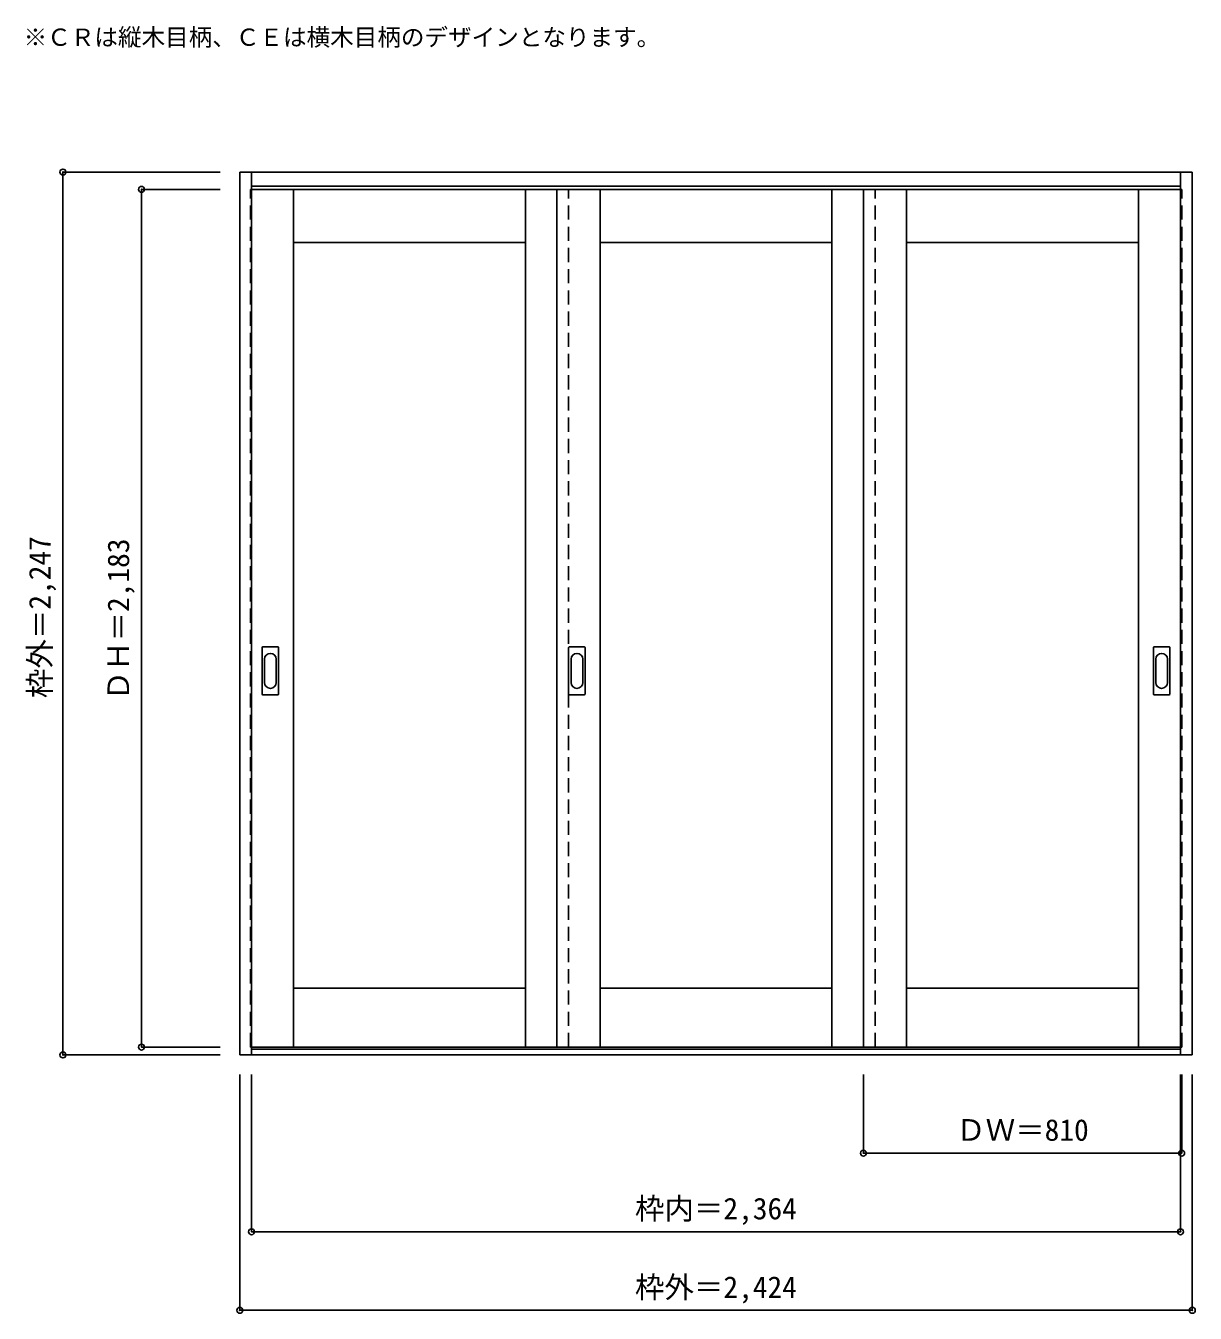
# Model space of a CAD drawing. Units: millimetres, scale not verified. Extents: x -1568 to 1408, y -1465 to 1812.
import ezdxf
from ezdxf.enums import TextEntityAlignment as Align

# ---------------------------------------------------------------- set-up
doc = ezdxf.new("R2010")
doc.units = ezdxf.units.MM
doc.header["$LTSCALE"] = 30
doc.header["$PDMODE"] = 32
doc.header["$PDSIZE"] = 15
doc.linetypes.add('DASHED1', pattern=[1.8, 1.2, -0.6])
for name, color, linetype in [('0-0', 3, 'Continuous'), ('0-1_寸法', 7, 'Continuous'), ('0-2_文字', 7, 'Continuous')]:
    doc.layers.add(name, color=color, linetype=linetype)
doc.styles.add('ＭＳ ゴシック', font='')
doc.styles.get('ＭＳ ゴシック').set_extended_font_data('MS Gothic')

msp = doc.modelspace()

# ---------------------------------------------------------------- linework, layer by layer
at = {"layer": '0-0'}
for p, q in [((-1023.17, 1439.16), (1400.83, 1439.16)), ((-1023.17, -807.84), (-1023.17, 1439.16)), ((-993.17, -807.84), (-993.17, 1439.16)), ((1370.83, -807.84), (1370.83, 1439.16)), ((1400.83, -807.84), (1400.83, 1439.16)), ((-993.17, 1403.16), (1370.83, 1403.16)), ((-993.17, 1395.16), (1370.83, 1395.16)), ((-886.17, -787.84), (-886.17, 1395.16)), ((-296.17, -787.84), (-296.17, 1395.16)), ((-216.17, 1395.16), (-216.17, -787.84)), ((-106.17, -787.84), (-106.17, 1395.16)), ((483.83, -787.84), (483.83, 1395.16)), ((563.83, -787.84), (563.83, 1395.16)), ((673.83, -787.84), (673.83, 1395.16)), ((1263.83, -787.84), (1263.83, 1395.16)), ((-886.17, 1260.16), (-296.17, 1260.16)), ((-106.17, 1260.16), (483.83, 1260.16)), ((673.83, 1260.16), (1263.83, 1260.16)), ((-925.67, 230.66), (-964.67, 230.66)), ((-145.67, 230.66), (-184.67, 230.66)), ((1342.33, 230.66), (1303.33, 230.66)), ((-966.17, 110.16), (-966.17, 229.16)), ((-924.17, 110.16), (-924.17, 229.16)), ((-186.17, 110.16), (-186.17, 229.16)), ((-144.17, 110.16), (-144.17, 229.16)), ((1301.83, 110.16), (1301.83, 229.16)), ((1343.83, 110.16), (1343.83, 229.16)), ((-964.67, 108.66), (-925.67, 108.66)), ((-184.67, 108.66), (-145.67, 108.66)), ((1303.33, 108.66), (1342.33, 108.66)), ((-886.17, -637.84), (-296.17, -637.84)), ((-106.17, -637.84), (483.83, -637.84)), ((673.83, -637.84), (1263.83, -637.84)), ((1400.83, -807.84), (-1023.17, -807.84)), ((-993.17, -787.84), (1370.83, -787.84)), ((1370.83, -792.84), (-993.17, -792.84))]:
    msp.add_line(p, q, dxfattribs=at)
at = {"layer": '0-0', "color": 4, "linetype": 'DASHED1'}
for p, q in [((-996.17, -787.84), (-996.17, 1395.16)), ((-996.17, 1395.16), (-993.17, 1395.16)), ((-186.17, -787.84), (-186.17, 1395.16)), ((593.83, -787.84), (593.83, 1395.16)), ((-993.17, -787.84), (-996.17, -787.84)), ((1370.83, -787.84), (1373.83, -787.84))]:
    msp.add_line(p, q, dxfattribs=at)
at = {"layer": '0-0', "color": 7}
for p, q in [((-960.17, 199.26), (-960.17, 140.06)), ((-930.17, 140.06), (-930.17, 199.26)), ((-180.17, 199.26), (-180.17, 140.06)), ((-150.17, 140.06), (-150.17, 199.26)), ((1307.83, 199.26), (1307.83, 140.06)), ((1337.83, 140.06), (1337.83, 199.26))]:
    msp.add_line(p, q, dxfattribs=at)
at = {"layer": '0-0', "color": 4, "linetype": 'DASHED1'}
msp.add_lwpolyline([(1373.83, -787.84), (1373.83, 1395.16), (1370.83, 1395.16)], dxfattribs=at)
at = {"layer": '0-0'}
for centre, start, end in [((-964.67, 229.16), 90, 180), ((-925.67, 229.16), 0, 90), ((-184.67, 229.16), 90, 180), ((-145.67, 229.16), 0, 90), ((1303.33, 229.16), 90, 180), ((1342.33, 229.16), 0, 90), ((-964.67, 110.16), 180, 270), ((-925.67, 110.16), 270, 0), ((-184.67, 110.16), 180, 270), ((-145.67, 110.16), 270, 0), ((1303.33, 110.16), 180, 270), ((1342.33, 110.16), 270, 0)]:
    msp.add_arc(centre, 1.5, start, end, dxfattribs=at)
at = {"layer": '0-0', "color": 7}
for centre, start, end in [((-945.17, 199.26), 0, 180), ((-165.17, 199.26), 0, 180), ((1322.83, 199.26), 0, 180), ((-945.17, 140.06), 180, 0), ((-165.17, 140.06), 180, 0), ((1322.83, 140.06), 180, 0)]:
    msp.add_arc(centre, 15, start, end, dxfattribs=at)
at = {"layer": '0-1_寸法', "color": 4}
for p, q in [((-1473.17, 1439.16), (-1073.17, 1439.16)), ((-1473.17, 1439.16), (-1473.17, -807.84)), ((-1273.17, 1395.16), (-1273.17, -787.84)), ((-1273.17, 1395.16), (-1073.17, 1395.16)), ((-1473.17, -807.84), (-1073.17, -807.84)), ((-1273.17, -787.84), (-1073.17, -787.84)), ((-1023.17, -1457.84), (-1023.17, -857.84)), ((-993.17, -1257.84), (-993.17, -857.84)), ((563.83, -1057.84), (563.83, -857.84)), ((1373.83, -1057.84), (1373.83, -857.84)), ((1373.83, -1057.84), (563.83, -1057.84))]:
    msp.add_line(p, q, dxfattribs=at)
for points in [[(-1023.17, -1457.84), (1400.83, -1457.84), (1400.83, -857.84)], [(-993.17, -1257.84), (1370.83, -1257.84), (1370.83, -857.84)]]:
    msp.add_lwpolyline(points, dxfattribs=at)
at = {"layer": '0-1_寸法'}
for p in [(-1473.17, 1439.16), (-1273.17, 1395.16), (-1273.17, -787.84), (-1473.17, -807.84), (563.83, -1057.84), (1373.83, -1057.84), (-993.17, -1257.84), (1370.83, -1257.84), (-1023.17, -1457.84), (1400.83, -1457.84)]:
    msp.add_point(p, dxfattribs=at)

# ---------------------------------------------------------------- texts
at = {"layer": '0-1_寸法', "style": 'ＭＳ ゴシック'}
for s, p in [('枠外＝2,247', (-1488.17, 100.41)), ('ＤＨ＝2,183', (-1288.17, 94.41))]:
    msp.add_text(s, height=54.99, rotation=90, dxfattribs=at).set_placement(p, align=Align.BOTTOM_LEFT)
for s, p in [('ＤＷ＝810', (800.08, -1042.84)), ('枠内＝2,364', (-17.42, -1242.84)), ('枠外＝2,424', (-17.42, -1442.84))]:
    msp.add_text(s, height=54.99, dxfattribs=at).set_placement(p, align=Align.BOTTOM_LEFT)
at = {"layer": '0-2_文字', "style": 'ＭＳ ゴシック'}
msp.add_text('※ＣＲは縦木目柄、ＣＥは横木目柄のデザインとなります。', height=43.99, dxfattribs=at).set_placement((-1573.17, 1747.28), align=Align.BOTTOM_LEFT)

doc.saveas('drawing.dxf')
